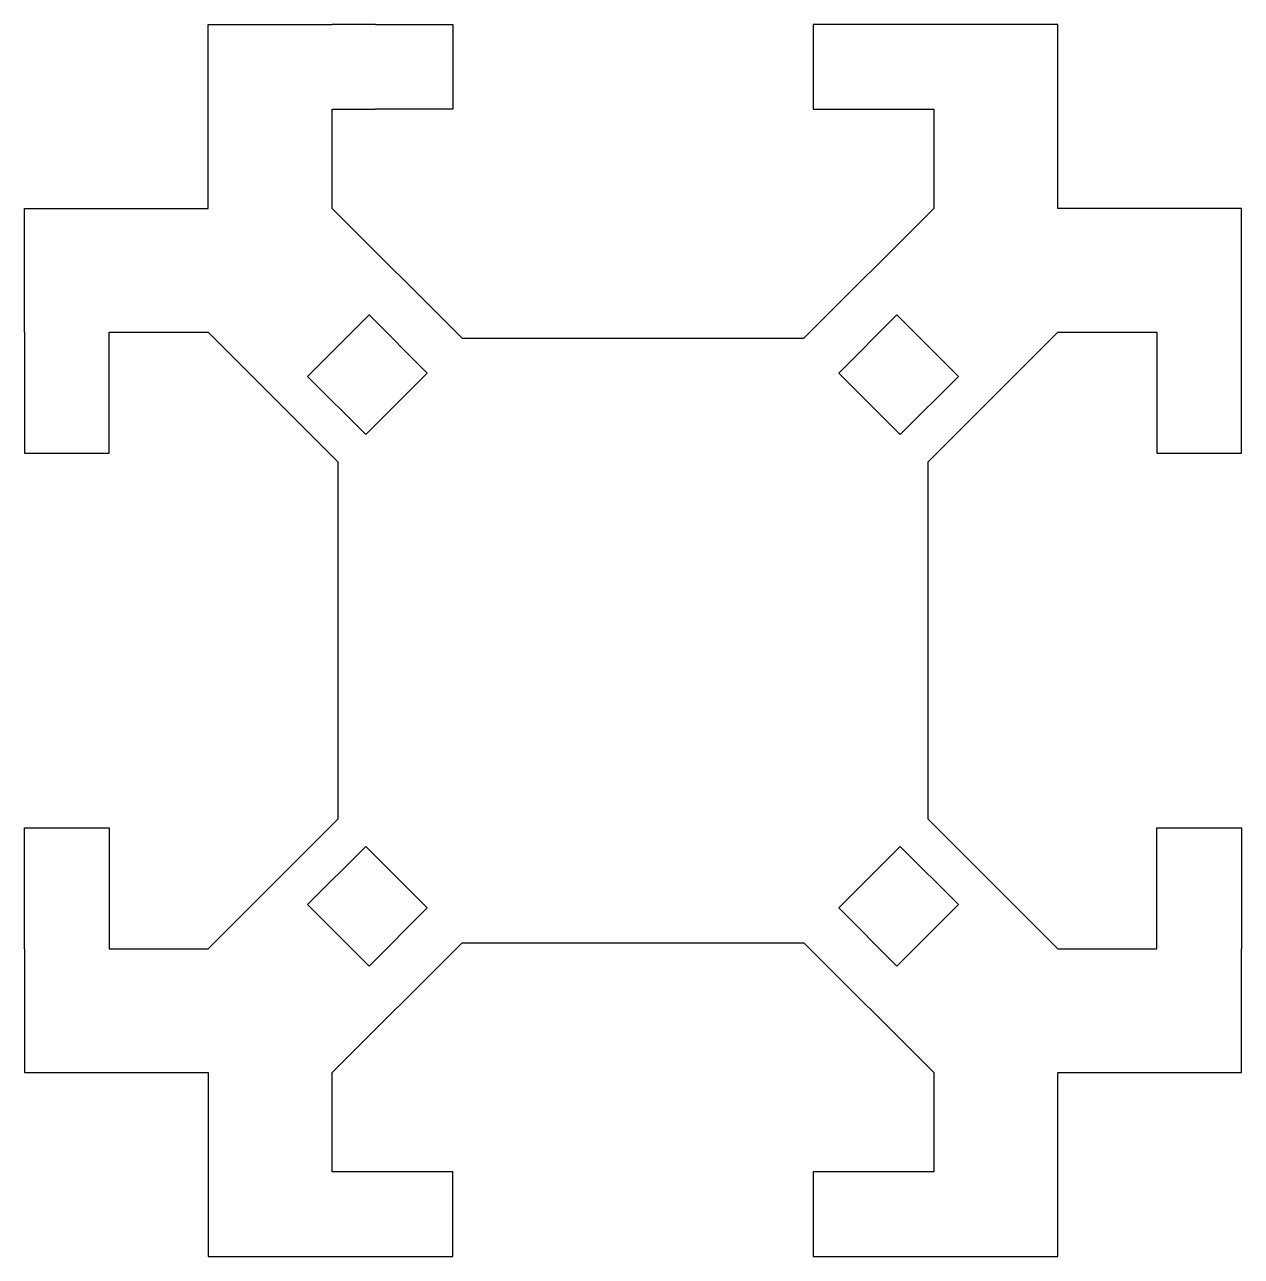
# Model space of a CAD drawing. Extents: x 86 to 338, y 90 to 345.
import ezdxf

# ---------------------------------------------------------------- set-up
doc = ezdxf.new("R2010")
doc.units = 0
doc.layers.add('ProjItem', color=7, linetype='CONTINUOUS')

msp = doc.modelspace()

# ---------------------------------------------------------------- linework, layer by layer
at = {"layer": 'ProjItem'}
for p, q in [((124.137, 307.081), (124.137, 345.081)), ((124.137, 345.081), (149.764, 345.081)), ((158.764, 345.081), (149.764, 345.081)), ((158.764, 345.081), (174.764, 345.081)), ((174.764, 345.081), (174.764, 327.581)), ((249.249, 345.081), (249.249, 327.581)), ((265.249, 345.081), (249.249, 345.081)), ((274.249, 345.081), (265.249, 345.081)), ((299.877, 345.081), (274.249, 345.081)), ((299.877, 307.081), (299.877, 345.081)), ((149.764, 327.581), (158.764, 327.581)), ((149.764, 307.081), (149.764, 327.581)), ((174.764, 327.581), (158.764, 327.581)), ((249.249, 327.581), (265.249, 327.581)), ((265.249, 327.581), (274.249, 327.581)), ((274.249, 327.581), (274.249, 307.081)), ((86.1365, 281.453), (86.1365, 307.081)), ((86.1365, 307.081), (124.137, 307.081)), ((149.764, 307.081), (176.635, 280.211)), ((247.379, 280.211), (274.249, 307.081)), ((337.877, 307.081), (299.877, 307.081)), ((337.877, 281.453), (337.877, 307.081)), ((144.686, 272.304), (157.414, 285.032)), ((157.414, 285.032), (169.435, 273.011)), ((254.579, 273.011), (266.599, 285.032)), ((266.599, 285.032), (279.327, 272.304)), ((86.1365, 281.453), (86.1365, 272.453)), ((103.637, 281.453), (124.137, 281.453)), ((103.637, 272.453), (103.637, 281.453)), ((151.007, 254.583), (124.137, 281.453)), ((273.007, 254.583), (299.877, 281.453)), ((299.877, 281.453), (320.377, 281.453)), ((320.377, 281.453), (320.377, 272.453)), ((337.877, 272.453), (337.877, 281.453)), ((176.635, 280.211), (247.379, 280.211)), ((169.435, 273.011), (156.707, 260.283)), ((267.307, 260.283), (254.579, 273.011)), ((86.1365, 272.453), (86.1365, 256.453)), ((103.637, 256.453), (103.637, 272.453)), ((156.707, 260.283), (144.686, 272.304)), ((279.327, 272.304), (267.307, 260.283)), ((320.377, 272.453), (320.377, 256.453)), ((337.877, 256.453), (337.877, 272.453)), ((86.1365, 256.453), (103.637, 256.453)), ((320.377, 256.453), (337.877, 256.453)), ((151.007, 180.839), (151.007, 254.583)), ((273.007, 254.583), (273.007, 180.839)), ((86.1365, 162.969), (86.1365, 178.969)), ((86.1365, 178.969), (103.637, 178.969)), ((103.637, 178.969), (103.637, 162.969)), ((151.007, 180.839), (124.137, 153.969)), ((273.007, 180.839), (299.877, 153.969)), ((320.377, 162.969), (320.377, 178.969)), ((320.377, 178.969), (337.877, 178.969)), ((337.877, 178.969), (337.877, 162.969)), ((144.686, 163.118), (156.707, 175.139)), ((156.707, 175.139), (169.435, 162.411)), ((267.307, 175.139), (254.579, 162.411)), ((279.327, 163.118), (267.307, 175.139)), ((157.414, 150.39), (144.686, 163.118)), ((266.599, 150.39), (279.327, 163.118)), ((86.1365, 153.969), (86.1365, 162.969)), ((103.637, 162.969), (103.637, 153.969)), ((169.435, 162.411), (157.414, 150.39)), ((254.579, 162.411), (266.599, 150.39)), ((320.377, 153.969), (320.377, 162.969)), ((337.877, 162.969), (337.877, 153.969)), ((86.1365, 153.969), (86.1365, 128.341)), ((103.637, 153.969), (124.137, 153.969)), ((176.635, 155.211), (149.764, 128.341)), ((176.635, 155.211), (247.379, 155.211)), ((247.379, 155.211), (274.249, 128.341)), ((299.877, 153.969), (320.377, 153.969)), ((337.877, 128.341), (337.877, 153.969)), ((86.1365, 128.341), (124.137, 128.341)), ((124.137, 128.341), (124.137, 90.3407)), ((149.764, 107.841), (149.764, 128.341)), ((274.249, 128.341), (274.249, 107.841)), ((299.877, 128.341), (337.877, 128.341)), ((299.877, 90.3407), (299.877, 128.341)), ((158.764, 107.841), (149.764, 107.841)), ((174.764, 107.841), (158.764, 107.841)), ((174.764, 90.3407), (174.764, 107.841)), ((249.249, 107.841), (249.249, 90.3407)), ((265.249, 107.841), (249.249, 107.841)), ((274.249, 107.841), (265.249, 107.841)), ((124.137, 90.3407), (149.764, 90.3407)), ((149.764, 90.3407), (158.764, 90.3407)), ((158.764, 90.3407), (174.764, 90.3407)), ((249.249, 90.3407), (265.249, 90.3407)), ((265.249, 90.3407), (274.249, 90.3407)), ((274.249, 90.3407), (299.877, 90.3407))]:
    msp.add_line(p, q, dxfattribs=at)

doc.saveas('drawing.dxf')
